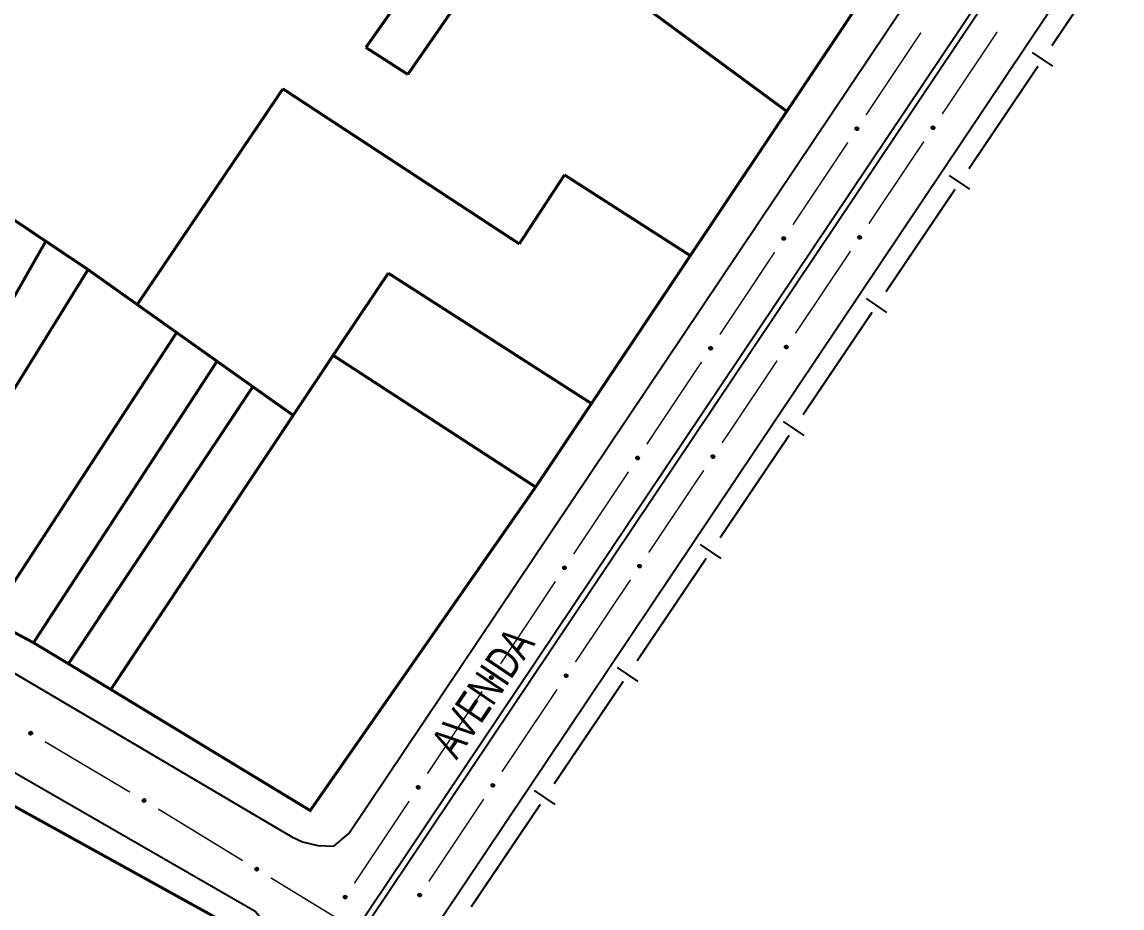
# Model space of a CAD drawing. Extents: x 202481 to 204056, y 4838981 to 4840330.
# Drawn here: x 203758.6 to 203892, y 4839947.7 to 4840055.2 of the extents above; entities that cross this region are included whole.
import ezdxf

# ---------------------------------------------------------------- set-up
doc = ezdxf.new("R2010")
doc.units = 0
doc.header["$LTSCALE"] = 1.5
doc.header["$MEASUREMENT"] = 0
for name, color, linetype in [('CD_MALHA_LOTES', 7, 'CONTINUOUS'), ('LM-LIM-SETORES-BAIRROS', 250, 'CONTINUOUS'), ('RU-QUADRA', 210, 'CONTINUOUS'), ('SV-EIXO-RUA-PAV', 20, 'CONTINUOUS'), ('SV-RUA-PAVIM', 7, 'CONTINUOUS'), ('SV-SEP-FISICO-VIA', 7, 'CONTINUOUS'), ('SV-TXT-RUA-PAV', 7, 'CONTINUOUS')]:
    doc.layers.add(name, color=color, linetype=linetype)
doc.styles.add('ARIAL', font='ARIAL.SHX')

msp = doc.modelspace()

# ---------------------------------------------------------------- linework, layer by layer
at = {"layer": 'CD_MALHA_LOTES', "linetype": 'Continuous', "const_width": 0.35, "flags": 128}
for points in [[(203833.55, 4840089.49), (203805.38, 4840048.86)], [(203851.34, 4840044.38), (203824.89, 4840063.85)], [(203800.29, 4840052.13), (203803.59, 4840056.8)], [(203859.54, 4840056.65), (203851.34, 4840044.38)], [(203805.38, 4840048.86), (203800.29, 4840052.13)], [(203772.56, 4840020.94), (203790.23, 4840047.11)], [(203790.23, 4840047.11), (203818.9, 4840028.3)], [(203851.34, 4840044.38), (203839.64, 4840026.87)], [(203818.9, 4840028.3), (203824.38, 4840036.67)], [(203824.38, 4840036.67), (203839.64, 4840026.87)], [(203756.48, 4840031.97), (203761.47, 4840028.62)], [(203740.18, 4839991.18), (203761.47, 4840028.62)], [(203761.47, 4840028.62), (203766.6, 4840025.18)], [(203839.64, 4840026.87), (203827.65, 4840008.93)], [(203744.14, 4839988.88), (203766.6, 4840025.18)], [(203766.6, 4840025.18), (203772.56, 4840020.94)], [(203796.32, 4840014.78), (203803.01, 4840024.75)], [(203803.01, 4840024.75), (203827.65, 4840008.93)], [(203777.34, 4840017.54), (203772.56, 4840020.94)], [(203754.68, 4839982.77), (203777.34, 4840017.54)], [(203782.24, 4840014.06), (203777.34, 4840017.54)], [(203759.98, 4839979.91), (203782.24, 4840014.06)], [(203786.58, 4840010.97), (203782.24, 4840014.06)], [(203796.32, 4840014.78), (203791.48, 4840007.5)], [(203820.88, 4839998.8), (203796.32, 4840014.78)], [(203764.22, 4839977.36), (203786.58, 4840010.97)], [(203791.48, 4840007.5), (203786.58, 4840010.97)], [(203827.65, 4840008.93), (203820.88, 4839998.8)], [(203769.36, 4839974.24), (203791.48, 4840007.5)], [(203820.88, 4839998.8), (203793.54, 4839959.55), (203769.36, 4839974.24)], [(203759.98, 4839979.91), (203754.68, 4839982.77)], [(203764.22, 4839977.36), (203759.98, 4839979.91)], [(203769.36, 4839974.24), (203764.22, 4839977.36)], [(203734.73, 4839972.75), (203782.74, 4839946.21)]]:
    msp.add_lwpolyline(points, dxfattribs=at)
at = {"layer": 'LM-LIM-SETORES-BAIRROS', "const_width": 0.25}
for points in [[(203883.489223, 4840052.341094), (203891.873238, 4840064.779273)], [(203873.428405, 4840037.41528), (203881.81242, 4840049.853459)], [(203863.367586, 4840022.489466), (203871.751601, 4840034.927645)], [(203853.306768, 4840007.563652), (203861.690783, 4840020.00183)], [(203843.245949, 4839992.637837), (203851.629964, 4840005.076016)], [(203833.18513, 4839977.712023), (203841.569146, 4839990.150202)], [(203823.124312, 4839962.786209), (203831.508327, 4839975.224388)], [(203813.063493, 4839947.860395), (203821.447509, 4839960.298573)]]:
    msp.add_lwpolyline(points, dxfattribs=at)
at = {"layer": 'LM-LIM-SETORES-BAIRROS'}
for points in [[(203883.615172, 4840049.844269), (203881.127536, 4840051.521072)], [(203873.554354, 4840034.918455), (203871.066718, 4840036.595258)], [(203863.493535, 4840019.992641), (203861.005899, 4840021.669444)], [(203853.432717, 4840005.066826), (203850.945081, 4840006.743629)], [(203843.371898, 4839990.141012), (203840.884262, 4839991.817815)], [(203833.31108, 4839975.215198), (203830.823444, 4839976.892001)], [(203823.250261, 4839960.289384), (203820.762625, 4839961.966187)]]:
    msp.add_lwpolyline(points, dxfattribs=at)
at = {"layer": 'RU-QUADRA', "linetype": 'Continuous', "const_width": 0.18, "flags": 128}
msp.add_lwpolyline([(203859.54, 4840056.65), (203851.34, 4840044.38), (203839.64, 4840026.87), (203827.65, 4840008.93), (203820.88, 4839998.8), (203793.54, 4839959.55), (203769.36, 4839974.24), (203764.22, 4839977.36), (203759.98, 4839979.91), (203754.68, 4839982.77), (203744.14, 4839988.88), (203740.18, 4839991.18), (203735.02, 4839994.19), (203730.37, 4839996.89), (203726.19, 4839999.32), (203717.01, 4840004.67), (203713.83, 4840006.52), (203711.26, 4840008.01), (203705.78, 4840011.2), (203699.72, 4840014.73), (203693.34, 4840018.44), (203669.79, 4840031.84)], dxfattribs=at)
msp.add_lwpolyline([(203761.33, 4839910.06), (203758.1, 4839907.13), (203736.51, 4839906.46), (203724.39, 4839906.08), (203713.6, 4839905.75), (203706.27, 4839905.52), (203677.1, 4839904.62), (203670.74, 4839904.42), (203669.57, 4839945.76), (203669.24, 4839957.76), (203668.9, 4839969.75), (203668.55, 4839981.75), (203668.11, 4839997.74), (203667.74, 4840010.75), (203674.22, 4840007.05), (203684.64, 4840001.1), (203702.32, 4839991.01), (203710.35, 4839986.43), (203722.29, 4839979.62), (203734.73, 4839972.75), (203782.74, 4839946.21), (203783.31, 4839943.69)], close=True, dxfattribs=at)
at = {"layer": 'SV-EIXO-RUA-PAV', "const_width": 0.18}
for points in [[(203860.958483, 4840043.93998), (203867.608616, 4840053.928761)], [(203870.193642, 4840044.049737), (203876.867305, 4840054.022811)], [(203852.09164, 4840030.621606), (203858.741772, 4840040.610387)], [(203861.295424, 4840030.752304), (203867.969087, 4840040.725379)], [(203843.224796, 4840017.303232), (203849.874929, 4840027.292013)], [(203852.397206, 4840017.454872), (203859.07087, 4840027.427946)], [(203834.357953, 4840003.984858), (203841.008085, 4840013.973639)], [(203843.498988, 4840004.157439), (203850.172652, 4840014.130513)], [(203825.491109, 4839990.666484), (203832.141242, 4840000.655265)], [(203834.60077, 4839990.860006), (203841.274434, 4840000.833081)], [(203816.624265, 4839977.34811), (203823.274398, 4839987.336891)], [(203825.702552, 4839977.562573), (203832.376216, 4839987.535648)], [(203807.757422, 4839964.029736), (203814.407555, 4839974.018517)], [(203816.804334, 4839964.265141), (203823.477998, 4839974.238215)], [(203771.675359, 4839961.78374), (203761.356702, 4839967.909532)], [(203798.890578, 4839950.711363), (203805.540711, 4839960.700143)], [(203807.927024, 4839950.953745), (203814.582715, 4839960.938822)], [(203785.349434, 4839953.476379), (203775.111509, 4839959.736162)], [(203799, 4839945.13), (203788.762075, 4839951.389784)]]:
    msp.add_lwpolyline(points, dxfattribs=at)
at = {"layer": 'SV-EIXO-RUA-PAV'}
for points in [[(203859.678872, 4840042.216588), (203859.668572, 4840042.2644), (203859.669496, 4840042.307598), (203859.680637, 4840042.343405), (203859.698733, 4840042.37248), (203859.720595, 4840042.40014), (203859.74879, 4840042.423164), (203859.785744, 4840042.441786), (203859.833633, 4840042.452455), (203859.877823, 4840042.4486), (203859.913512, 4840042.439556), (203859.944916, 4840042.422433), (203859.971431, 4840042.400744), (203859.994378, 4840042.370666), (203860.012884, 4840042.333033), (203860.022447, 4840042.284619), (203860.021251, 4840042.242275), (203860.009565, 4840042.207924), (203859.992151, 4840042.176461), (203859.969492, 4840042.14849), (203859.941685, 4840042.126049), (203859.903761, 4840042.107484), (203859.855851, 4840042.098679), (203859.813605, 4840042.09939), (203859.779098, 4840042.11059), (203859.748509, 4840042.128432), (203859.7205, 4840042.150023), (203859.696176, 4840042.177401), (203859.678872, 4840042.216588)], [(203868.909972, 4840042.329366), (203868.899784, 4840042.377202), (203868.90081, 4840042.420398), (203868.912035, 4840042.456179), (203868.930199, 4840042.485211), (203868.952127, 4840042.512819), (203868.980376, 4840042.535777), (203869.017374, 4840042.554312), (203869.065288, 4840042.564868), (203869.109468, 4840042.560909), (203869.145136, 4840042.55178), (203869.1765, 4840042.534583), (203869.202963, 4840042.512832), (203869.22584, 4840042.4827), (203869.244257, 4840042.445023), (203869.253706, 4840042.396587), (203869.252409, 4840042.354246), (203869.240643, 4840042.319922), (203869.223155, 4840042.288501), (203869.20043, 4840042.260583), (203869.17257, 4840042.238208), (203869.134602, 4840042.219732), (203869.086672, 4840042.21104), (203869.044428, 4840042.211851), (203869.009948, 4840042.223132), (203868.979401, 4840042.241046), (203868.951442, 4840042.262703), (203868.927183, 4840042.290139), (203868.909972, 4840042.329366)], [(203850.812029, 4840028.898214), (203850.801729, 4840028.946026), (203850.802653, 4840028.989224), (203850.813794, 4840029.025031), (203850.831889, 4840029.054106), (203850.853752, 4840029.081766), (203850.881947, 4840029.10479), (203850.9189, 4840029.123412), (203850.966789, 4840029.134081), (203851.010979, 4840029.130226), (203851.046669, 4840029.121182), (203851.078073, 4840029.104059), (203851.104587, 4840029.08237), (203851.127534, 4840029.052292), (203851.146041, 4840029.014659), (203851.155604, 4840028.966245), (203851.154407, 4840028.923901), (203851.142722, 4840028.88955), (203851.125307, 4840028.858087), (203851.102649, 4840028.830116), (203851.074842, 4840028.807675), (203851.036917, 4840028.78911), (203850.989008, 4840028.780305), (203850.946761, 4840028.781016), (203850.912255, 4840028.792216), (203850.881666, 4840028.810058), (203850.853657, 4840028.831649), (203850.829332, 4840028.859027), (203850.812029, 4840028.898214)], [(203860.011754, 4840029.031934), (203860.001566, 4840029.079769), (203860.002592, 4840029.122965), (203860.013817, 4840029.158746), (203860.031981, 4840029.187778), (203860.053909, 4840029.215386), (203860.082158, 4840029.238344), (203860.119156, 4840029.256879), (203860.16707, 4840029.267435), (203860.21125, 4840029.263476), (203860.246918, 4840029.254348), (203860.278282, 4840029.23715), (203860.304745, 4840029.215399), (203860.327622, 4840029.185267), (203860.346039, 4840029.14759), (203860.355488, 4840029.099154), (203860.354191, 4840029.056813), (203860.342425, 4840029.022489), (203860.324937, 4840028.991068), (203860.302212, 4840028.96315), (203860.274352, 4840028.940775), (203860.236384, 4840028.9223), (203860.188454, 4840028.913607), (203860.14621, 4840028.914418), (203860.11173, 4840028.925699), (203860.081183, 4840028.943613), (203860.053224, 4840028.96527), (203860.028965, 4840028.992706), (203860.011754, 4840029.031934)], [(203841.945185, 4840015.57984), (203841.934885, 4840015.627652), (203841.935809, 4840015.67085), (203841.94695, 4840015.706657), (203841.965046, 4840015.735732), (203841.986908, 4840015.763392), (203842.015103, 4840015.786416), (203842.052057, 4840015.805038), (203842.099946, 4840015.815707), (203842.144135, 4840015.811852), (203842.179825, 4840015.802808), (203842.211229, 4840015.785685), (203842.237743, 4840015.763996), (203842.260691, 4840015.733918), (203842.279197, 4840015.696285), (203842.28876, 4840015.647871), (203842.287563, 4840015.605527), (203842.275878, 4840015.571176), (203842.258464, 4840015.539713), (203842.235805, 4840015.511742), (203842.207998, 4840015.489301), (203842.170074, 4840015.470736), (203842.122164, 4840015.461931), (203842.079918, 4840015.462642), (203842.045411, 4840015.473842), (203842.014822, 4840015.491684), (203841.986813, 4840015.513275), (203841.962489, 4840015.540653), (203841.945185, 4840015.57984)], [(203851.113536, 4840015.734501), (203851.103348, 4840015.782337), (203851.104374, 4840015.825532), (203851.115599, 4840015.861313), (203851.133763, 4840015.890345), (203851.155691, 4840015.917954), (203851.18394, 4840015.940911), (203851.220938, 4840015.959446), (203851.268852, 4840015.970003), (203851.313032, 4840015.966043), (203851.3487, 4840015.956915), (203851.380064, 4840015.939718), (203851.406527, 4840015.917966), (203851.429404, 4840015.887834), (203851.447821, 4840015.850158), (203851.45727, 4840015.801721), (203851.455974, 4840015.759381), (203851.444207, 4840015.725057), (203851.426719, 4840015.693635), (203851.403994, 4840015.665718), (203851.376134, 4840015.643342), (203851.338166, 4840015.624867), (203851.290236, 4840015.616174), (203851.247992, 4840015.616985), (203851.213512, 4840015.628267), (203851.182965, 4840015.646181), (203851.155006, 4840015.667837), (203851.130747, 4840015.695273), (203851.113536, 4840015.734501)], [(203833.078342, 4840002.261466), (203833.068041, 4840002.309278), (203833.068966, 4840002.352476), (203833.080107, 4840002.388283), (203833.098202, 4840002.417358), (203833.120065, 4840002.445018), (203833.14826, 4840002.468042), (203833.185213, 4840002.486664), (203833.233102, 4840002.497333), (203833.277292, 4840002.493478), (203833.312981, 4840002.484434), (203833.344385, 4840002.467311), (203833.3709, 4840002.445622), (203833.393847, 4840002.415544), (203833.412354, 4840002.377911), (203833.421916, 4840002.329497), (203833.42072, 4840002.287153), (203833.409035, 4840002.252802), (203833.39162, 4840002.221339), (203833.368961, 4840002.193368), (203833.341155, 4840002.170927), (203833.30323, 4840002.152362), (203833.255321, 4840002.143557), (203833.213074, 4840002.144268), (203833.178568, 4840002.155468), (203833.147979, 4840002.17331), (203833.119969, 4840002.194901), (203833.095645, 4840002.222279), (203833.078342, 4840002.261466)], [(203842.215318, 4840002.437068), (203842.20513, 4840002.484904), (203842.206156, 4840002.5281), (203842.217381, 4840002.563881), (203842.235545, 4840002.592913), (203842.257473, 4840002.620521), (203842.285722, 4840002.643478), (203842.32272, 4840002.662014), (203842.370634, 4840002.67257), (203842.414814, 4840002.668611), (203842.450482, 4840002.659482), (203842.481846, 4840002.642285), (203842.508309, 4840002.620534), (203842.531186, 4840002.590402), (203842.549603, 4840002.552725), (203842.559052, 4840002.504289), (203842.557756, 4840002.461948), (203842.545989, 4840002.427624), (203842.528501, 4840002.396203), (203842.505776, 4840002.368285), (203842.477916, 4840002.345909), (203842.439948, 4840002.327434), (203842.392018, 4840002.318742), (203842.349774, 4840002.319553), (203842.315294, 4840002.330834), (203842.284747, 4840002.348748), (203842.256788, 4840002.370405), (203842.232529, 4840002.397841), (203842.215318, 4840002.437068)], [(203824.211498, 4839988.943092), (203824.201198, 4839988.990904), (203824.202122, 4839989.034102), (203824.213263, 4839989.069909), (203824.231358, 4839989.098984), (203824.253221, 4839989.126644), (203824.281416, 4839989.149668), (203824.31837, 4839989.16829), (203824.366258, 4839989.178959), (203824.410448, 4839989.175104), (203824.446138, 4839989.16606), (203824.477542, 4839989.148937), (203824.504056, 4839989.127248), (203824.527004, 4839989.09717), (203824.54551, 4839989.059537), (203824.555073, 4839989.011123), (203824.553876, 4839988.968779), (203824.542191, 4839988.934428), (203824.524777, 4839988.902965), (203824.502118, 4839988.874994), (203824.474311, 4839988.852553), (203824.436387, 4839988.833988), (203824.388477, 4839988.825183), (203824.346231, 4839988.825894), (203824.311724, 4839988.837094), (203824.281135, 4839988.854936), (203824.253126, 4839988.876527), (203824.228802, 4839988.903905), (203824.211498, 4839988.943092)], [(203833.3171, 4839989.139636), (203833.306912, 4839989.187471), (203833.307938, 4839989.230667), (203833.319163, 4839989.266448), (203833.337327, 4839989.29548), (203833.359255, 4839989.323088), (203833.387504, 4839989.346046), (203833.424502, 4839989.364581), (203833.472416, 4839989.375137), (203833.516596, 4839989.371178), (203833.552264, 4839989.36205), (203833.583628, 4839989.344852), (203833.610091, 4839989.323101), (203833.632968, 4839989.292969), (203833.651385, 4839989.255292), (203833.660834, 4839989.206856), (203833.659538, 4839989.164515), (203833.647771, 4839989.130191), (203833.630283, 4839989.09877), (203833.607558, 4839989.070852), (203833.579698, 4839989.048477), (203833.54173, 4839989.030002), (203833.4938, 4839989.021309), (203833.451556, 4839989.02212), (203833.417076, 4839989.033401), (203833.386529, 4839989.051315), (203833.35857, 4839989.072972), (203833.334311, 4839989.100408), (203833.3171, 4839989.139636)], [(203815.344655, 4839975.624718), (203815.334354, 4839975.67253), (203815.335279, 4839975.715728), (203815.346419, 4839975.751535), (203815.364515, 4839975.78061), (203815.386378, 4839975.80827), (203815.414573, 4839975.831294), (203815.451526, 4839975.849916), (203815.499415, 4839975.860585), (203815.543605, 4839975.85673), (203815.579294, 4839975.847686), (203815.610698, 4839975.830563), (203815.637213, 4839975.808874), (203815.66016, 4839975.778796), (203815.678666, 4839975.741163), (203815.688229, 4839975.692749), (203815.687033, 4839975.650405), (203815.675347, 4839975.616054), (203815.657933, 4839975.584591), (203815.635274, 4839975.55662), (203815.607467, 4839975.534179), (203815.569543, 4839975.515614), (203815.521634, 4839975.506809), (203815.479387, 4839975.50752), (203815.444881, 4839975.51872), (203815.414292, 4839975.536562), (203815.386282, 4839975.558153), (203815.361958, 4839975.585531), (203815.344655, 4839975.624718)], [(203824.418882, 4839975.842203), (203824.408694, 4839975.890039), (203824.40972, 4839975.933234), (203824.420946, 4839975.969015), (203824.439109, 4839975.998047), (203824.461037, 4839976.025656), (203824.489286, 4839976.048613), (203824.526284, 4839976.067148), (203824.574198, 4839976.077704), (203824.618378, 4839976.073745), (203824.654046, 4839976.064617), (203824.68541, 4839976.04742), (203824.711873, 4839976.025668), (203824.73475, 4839975.995536), (203824.753167, 4839975.95786), (203824.762616, 4839975.909423), (203824.76132, 4839975.867082), (203824.749553, 4839975.832759), (203824.732065, 4839975.801337), (203824.70934, 4839975.77342), (203824.68148, 4839975.751044), (203824.643512, 4839975.732569), (203824.595582, 4839975.723876), (203824.553338, 4839975.724687), (203824.518858, 4839975.735968), (203824.488311, 4839975.753883), (203824.460352, 4839975.775539), (203824.436093, 4839975.802975), (203824.418882, 4839975.842203)], [(203759.704281, 4839968.762494), (203759.657065, 4839968.74974), (203759.613877, 4839968.748434), (203759.577543, 4839968.757712), (203759.547573, 4839968.774283), (203759.518821, 4839968.794689), (203759.494373, 4839968.821658), (203759.473868, 4839968.857602), (203759.460742, 4839968.904876), (203759.462312, 4839968.949206), (203759.469502, 4839968.985315), (203759.484982, 4839969.017561), (203759.505273, 4839969.045159), (203759.534127, 4839969.069628), (203759.570755, 4839969.090052), (203759.618611, 4839969.1021), (203759.66096, 4839969.103091), (203759.695869, 4839969.093194), (203759.728188, 4839969.077426), (203759.757291, 4839969.056241), (203759.781138, 4839969.029629), (203759.801635, 4839968.992714), (203759.812901, 4839968.945322), (203759.814371, 4839968.903095), (203759.804966, 4839968.868057), (203759.788727, 4839968.836588), (203759.76861, 4839968.807502), (203759.742523, 4839968.781797), (203759.704281, 4839968.762494)], [(203806.477811, 4839962.306344), (203806.467511, 4839962.354156), (203806.468435, 4839962.397354), (203806.479576, 4839962.433161), (203806.497671, 4839962.462236), (203806.519534, 4839962.489896), (203806.547729, 4839962.51292), (203806.584683, 4839962.531542), (203806.632571, 4839962.542211), (203806.676761, 4839962.538356), (203806.712451, 4839962.529312), (203806.743855, 4839962.512189), (203806.770369, 4839962.4905), (203806.793317, 4839962.460422), (203806.811823, 4839962.422789), (203806.821386, 4839962.374375), (203806.820189, 4839962.332031), (203806.808504, 4839962.29768), (203806.791089, 4839962.266217), (203806.768431, 4839962.238246), (203806.740624, 4839962.215805), (203806.7027, 4839962.19724), (203806.65479, 4839962.188435), (203806.612544, 4839962.189146), (203806.578037, 4839962.200346), (203806.547448, 4839962.218188), (203806.519439, 4839962.239779), (203806.495115, 4839962.267157), (203806.477811, 4839962.306344)], [(203815.520664, 4839962.54477), (203815.510476, 4839962.592606), (203815.511502, 4839962.635801), (203815.522728, 4839962.671582), (203815.540892, 4839962.700615), (203815.562819, 4839962.728223), (203815.591068, 4839962.75118), (203815.628066, 4839962.769715), (203815.67598, 4839962.780272), (203815.72016, 4839962.776312), (203815.755828, 4839962.767184), (203815.787192, 4839962.749987), (203815.813655, 4839962.728236), (203815.836532, 4839962.698103), (203815.854949, 4839962.660427), (203815.864398, 4839962.611991), (203815.863102, 4839962.56965), (203815.851335, 4839962.535326), (203815.833847, 4839962.503905), (203815.811122, 4839962.475987), (203815.783262, 4839962.453611), (203815.745294, 4839962.435136), (203815.697364, 4839962.426444), (203815.65512, 4839962.427254), (203815.62064, 4839962.438536), (203815.590093, 4839962.45645), (203815.562134, 4839962.478107), (203815.537875, 4839962.505543), (203815.520664, 4839962.54477)], [(203773.46249, 4839960.594772), (203773.415274, 4839960.582018), (203773.372086, 4839960.580712), (203773.335751, 4839960.58999), (203773.305781, 4839960.606561), (203773.27703, 4839960.626967), (203773.252582, 4839960.653936), (203773.232077, 4839960.689879), (203773.218951, 4839960.737154), (203773.22052, 4839960.781484), (203773.227711, 4839960.817592), (203773.243191, 4839960.849838), (203773.263482, 4839960.877437), (203773.292336, 4839960.901906), (203773.328964, 4839960.922329), (203773.37682, 4839960.934378), (203773.419169, 4839960.935368), (203773.454078, 4839960.925471), (203773.486397, 4839960.909703), (203773.5155, 4839960.888519), (203773.539346, 4839960.861907), (203773.559843, 4839960.824991), (203773.57111, 4839960.7776), (203773.572579, 4839960.735373), (203773.563175, 4839960.700334), (203773.546935, 4839960.668865), (203773.526819, 4839960.639779), (203773.500732, 4839960.614075), (203773.46249, 4839960.594772)], [(203787.120914, 4839952.264214), (203787.073535, 4839952.252077), (203787.030334, 4839952.251334), (203786.994123, 4839952.261085), (203786.964372, 4839952.278045), (203786.935889, 4839952.298824), (203786.911794, 4839952.32611), (203786.89176, 4839952.362317), (203786.879251, 4839952.409759), (203786.881398, 4839952.454064), (203786.889059, 4839952.490076), (203786.904958, 4839952.522118), (203786.925607, 4839952.549449), (203786.954778, 4839952.57354), (203786.991669, 4839952.593484), (203787.039677, 4839952.604908), (203787.082036, 4839952.605346), (203787.116813, 4839952.594995), (203787.148924, 4839952.578807), (203787.177748, 4839952.557245), (203787.201246, 4839952.530325), (203787.22126, 4839952.493145), (203787.231907, 4839952.445611), (203787.232826, 4839952.403368), (203787.222966, 4839952.368455), (203787.206317, 4839952.337201), (203787.185823, 4839952.308379), (203787.159404, 4839952.283017), (203787.120914, 4839952.264214)], [(203797.610968, 4839948.987971), (203797.600667, 4839949.035782), (203797.601591, 4839949.07898), (203797.612732, 4839949.114787), (203797.630828, 4839949.143862), (203797.652691, 4839949.171522), (203797.680885, 4839949.194546), (203797.717839, 4839949.213168), (203797.765728, 4839949.223837), (203797.809918, 4839949.219982), (203797.845607, 4839949.210938), (203797.877011, 4839949.193815), (203797.903526, 4839949.172126), (203797.926473, 4839949.142048), (203797.944979, 4839949.104415), (203797.954542, 4839949.056001), (203797.953346, 4839949.013657), (203797.94166, 4839948.979306), (203797.924246, 4839948.947843), (203797.901587, 4839948.919872), (203797.87378, 4839948.897431), (203797.835856, 4839948.878866), (203797.787947, 4839948.870061), (203797.7457, 4839948.870772), (203797.711194, 4839948.881972), (203797.680604, 4839948.899814), (203797.652595, 4839948.921405), (203797.628271, 4839948.948783), (203797.610968, 4839948.987971)], [(203806.646454, 4839949.231065), (203806.63618, 4839949.278882), (203806.637128, 4839949.32208), (203806.648289, 4839949.357881), (203806.666401, 4839949.386946), (203806.688279, 4839949.414594), (203806.716486, 4839949.437602), (203806.75345, 4839949.456203), (203806.801345, 4839949.466846), (203806.845533, 4839949.462966), (203806.881217, 4839949.453902), (203806.912612, 4839949.436761), (203806.939114, 4839949.415058), (203806.962045, 4839949.384967), (203806.98053, 4839949.347324), (203806.990066, 4839949.298905), (203806.988846, 4839949.256561), (203806.977141, 4839949.222216), (203806.959709, 4839949.190764), (203806.937035, 4839949.162805), (203806.909216, 4839949.140379), (203806.871281, 4839949.121836), (203806.823367, 4839949.113057), (203806.781121, 4839949.113792), (203806.746621, 4839949.125011), (203806.716041, 4839949.14287), (203806.688044, 4839949.164476), (203806.663735, 4839949.191869), (203806.646454, 4839949.231065)]]:
    msp.add_lwpolyline(points, close=True, dxfattribs=at)
for points in [[(203859.668572, 4840042.2644), (203859.74879, 4840042.423164)], [(203859.668993, 4840042.289027), (203859.730608, 4840042.403736)], [(203859.669496, 4840042.307598), (203859.720595, 4840042.40014)], [(203859.67432, 4840042.24286), (203859.763519, 4840042.426086)], [(203859.678872, 4840042.216588), (203859.785744, 4840042.441786)], [(203859.689487, 4840042.196698), (203859.809301, 4840042.443145)], [(203859.696176, 4840042.177401), (203859.833633, 4840042.452455)], [(203859.711077, 4840042.167571), (203859.85282, 4840042.446956)], [(203859.7205, 4840042.150023), (203859.877823, 4840042.4486)], [(203859.735692, 4840042.142987), (203859.891426, 4840042.440925)], [(203859.748509, 4840042.128432), (203859.913512, 4840042.439556)], [(203859.765603, 4840042.121434), (203859.930415, 4840042.428083)], [(203859.779098, 4840042.11059), (203859.944916, 4840042.422433)], [(203859.798915, 4840042.107452), (203859.956918, 4840042.408798)], [(203859.813605, 4840042.09939), (203859.971431, 4840042.400744)], [(203859.836765, 4840042.100286), (203859.981156, 4840042.381187)], [(203859.855851, 4840042.098679), (203859.994378, 4840042.370666)], [(203859.880661, 4840042.107125), (203860.00237, 4840042.349032)], [(203859.903761, 4840042.107484), (203860.012884, 4840042.333033)], [(203859.923794, 4840042.122669), (203860.013753, 4840042.302111)], [(203859.941685, 4840042.126049), (203860.022447, 4840042.284619)], [(203859.957465, 4840042.141234), (203860.018701, 4840042.257835)], [(203859.969492, 4840042.14849), (203860.021251, 4840042.242275)], [(203868.899784, 4840042.377202), (203868.980376, 4840042.535777)], [(203868.900263, 4840042.401828), (203868.962148, 4840042.516392)], [(203868.90081, 4840042.420398), (203868.952127, 4840042.512819)], [(203868.905481, 4840042.355648), (203868.995112, 4840042.538664)], [(203868.909972, 4840042.329366), (203869.017374, 4840042.554312)], [(203868.920539, 4840042.309451), (203869.040934, 4840042.555615)], [(203868.927183, 4840042.290139), (203869.065288, 4840042.564868)], [(203868.942061, 4840042.280273), (203869.084462, 4840042.559324)], [(203868.951442, 4840042.262703), (203869.109468, 4840042.560909)], [(203868.966617, 4840042.255632), (203869.123054, 4840042.553202)], [(203868.979401, 4840042.241046), (203869.145136, 4840042.55178)], [(203868.996477, 4840042.234008), (203869.162012, 4840042.540267)], [(203869.009948, 4840042.223132), (203869.1765, 4840042.534583)], [(203869.029757, 4840042.219948), (203869.18847, 4840042.52092)], [(203869.044428, 4840042.211851), (203869.202963, 4840042.512832)], [(203869.067589, 4840042.212692), (203869.212643, 4840042.493252)], [(203869.086672, 4840042.21104), (203869.22584, 4840042.4827)], [(203869.111501, 4840042.219428), (203869.233781, 4840042.461047)], [(203869.134602, 4840042.219732), (203869.244257, 4840042.445023)], [(203869.154672, 4840042.23487), (203869.245053, 4840042.414099)], [(203869.17257, 4840042.238208), (203869.253706, 4840042.396587)], [(203869.188386, 4840042.253356), (203869.249896, 4840042.369812)], [(203869.20043, 4840042.260583), (203869.252409, 4840042.354246)], [(203850.801729, 4840028.946026), (203850.881947, 4840029.10479)], [(203850.802149, 4840028.970653), (203850.863765, 4840029.085362)], [(203850.802653, 4840028.989224), (203850.853752, 4840029.081766)], [(203850.807476, 4840028.924486), (203850.896676, 4840029.107712)], [(203850.812029, 4840028.898214), (203850.9189, 4840029.123412)], [(203850.822643, 4840028.878324), (203850.942458, 4840029.124771)], [(203850.829332, 4840028.859027), (203850.966789, 4840029.134081)], [(203850.844233, 4840028.849197), (203850.985977, 4840029.128582)], [(203850.853657, 4840028.831649), (203851.010979, 4840029.130226)], [(203850.868848, 4840028.824613), (203851.024583, 4840029.122551)], [(203850.881666, 4840028.810058), (203851.046669, 4840029.121182)], [(203850.898759, 4840028.80306), (203851.063571, 4840029.109709)], [(203850.912255, 4840028.792216), (203851.078073, 4840029.104059)], [(203850.932072, 4840028.789079), (203851.090075, 4840029.090424)], [(203850.946761, 4840028.781016), (203851.104587, 4840029.08237)], [(203850.969921, 4840028.781912), (203851.114313, 4840029.062813)], [(203850.989008, 4840028.780305), (203851.127534, 4840029.052292)], [(203851.013817, 4840028.788751), (203851.135526, 4840029.030658)], [(203851.036917, 4840028.78911), (203851.146041, 4840029.014659)], [(203851.056951, 4840028.804295), (203851.146909, 4840028.983737)], [(203851.074842, 4840028.807675), (203851.155604, 4840028.966245)], [(203851.090621, 4840028.82286), (203851.151857, 4840028.939461)], [(203851.102649, 4840028.830116), (203851.154407, 4840028.923901)], [(203860.001566, 4840029.079769), (203860.082158, 4840029.238344)], [(203860.002045, 4840029.104396), (203860.06393, 4840029.218959)], [(203860.002592, 4840029.122965), (203860.053909, 4840029.215386)], [(203860.007263, 4840029.058216), (203860.096894, 4840029.241231)], [(203860.011754, 4840029.031934), (203860.119156, 4840029.256879)], [(203860.022321, 4840029.012019), (203860.142716, 4840029.258182)], [(203860.028965, 4840028.992706), (203860.16707, 4840029.267435)], [(203860.043843, 4840028.982841), (203860.186244, 4840029.261891)], [(203860.053224, 4840028.96527), (203860.21125, 4840029.263476)], [(203860.068399, 4840028.958199), (203860.224836, 4840029.255769)], [(203860.081183, 4840028.943613), (203860.246918, 4840029.254348)], [(203860.09826, 4840028.936575), (203860.263794, 4840029.242834)], [(203860.11173, 4840028.925699), (203860.278282, 4840029.23715)], [(203860.131539, 4840028.922515), (203860.290252, 4840029.223488)], [(203860.14621, 4840028.914418), (203860.304745, 4840029.215399)], [(203860.169371, 4840028.915259), (203860.314425, 4840029.195819)], [(203860.188454, 4840028.913607), (203860.327622, 4840029.185267)], [(203860.213283, 4840028.921995), (203860.335563, 4840029.163614)], [(203860.236384, 4840028.9223), (203860.346039, 4840029.14759)], [(203860.256454, 4840028.937437), (203860.346835, 4840029.116667)], [(203860.274352, 4840028.940775), (203860.355488, 4840029.099154)], [(203860.290168, 4840028.955923), (203860.351678, 4840029.072379)], [(203860.302212, 4840028.96315), (203860.354191, 4840029.056813)], [(203841.934885, 4840015.627652), (203842.015103, 4840015.786416)], [(203841.935306, 4840015.652279), (203841.996921, 4840015.766988)], [(203841.935809, 4840015.67085), (203841.986908, 4840015.763392)], [(203841.940633, 4840015.606112), (203842.029832, 4840015.789338)], [(203841.945185, 4840015.57984), (203842.052057, 4840015.805038)], [(203841.9558, 4840015.55995), (203842.075614, 4840015.806397)], [(203841.962489, 4840015.540653), (203842.099946, 4840015.815707)], [(203841.97739, 4840015.530823), (203842.119133, 4840015.810208)], [(203841.986813, 4840015.513275), (203842.144135, 4840015.811852)], [(203842.002005, 4840015.506239), (203842.157739, 4840015.804177)], [(203842.014822, 4840015.491684), (203842.179825, 4840015.802808)], [(203842.031916, 4840015.484686), (203842.196728, 4840015.791335)], [(203842.045411, 4840015.473842), (203842.211229, 4840015.785685)], [(203842.065228, 4840015.470705), (203842.223231, 4840015.77205)], [(203842.079918, 4840015.462642), (203842.237743, 4840015.763996)], [(203842.103078, 4840015.463538), (203842.247469, 4840015.744439)], [(203842.122164, 4840015.461931), (203842.260691, 4840015.733918)], [(203842.146974, 4840015.470377), (203842.268683, 4840015.712284)], [(203842.170074, 4840015.470736), (203842.279197, 4840015.696285)], [(203842.190107, 4840015.485921), (203842.280066, 4840015.665363)], [(203842.207998, 4840015.489301), (203842.28876, 4840015.647871)], [(203842.223778, 4840015.504486), (203842.285013, 4840015.621087)], [(203842.235805, 4840015.511742), (203842.287563, 4840015.605527)], [(203851.103348, 4840015.782337), (203851.18394, 4840015.940911)], [(203851.103827, 4840015.806963), (203851.165713, 4840015.921527)], [(203851.104374, 4840015.825532), (203851.155691, 4840015.917954)], [(203851.109045, 4840015.760783), (203851.198676, 4840015.943798)], [(203851.113536, 4840015.734501), (203851.220938, 4840015.959446)], [(203851.124103, 4840015.714586), (203851.244498, 4840015.960749)], [(203851.130747, 4840015.695273), (203851.268852, 4840015.970003)], [(203851.145625, 4840015.685408), (203851.288026, 4840015.964458)], [(203851.155006, 4840015.667837), (203851.313032, 4840015.966043)], [(203851.170181, 4840015.660766), (203851.326618, 4840015.958336)], [(203851.182965, 4840015.646181), (203851.3487, 4840015.956915)], [(203851.200042, 4840015.639143), (203851.365576, 4840015.945402)], [(203851.213512, 4840015.628267), (203851.380064, 4840015.939718)], [(203851.233321, 4840015.625082), (203851.392034, 4840015.926055)], [(203851.247992, 4840015.616985), (203851.406527, 4840015.917966)], [(203851.271153, 4840015.617826), (203851.416207, 4840015.898386)], [(203851.290236, 4840015.616174), (203851.429404, 4840015.887834)], [(203851.315065, 4840015.624563), (203851.437345, 4840015.866181)], [(203851.338166, 4840015.624867), (203851.447821, 4840015.850158)], [(203851.358236, 4840015.640004), (203851.448617, 4840015.819234)], [(203851.376134, 4840015.643342), (203851.45727, 4840015.801721)], [(203851.39195, 4840015.65849), (203851.45346, 4840015.774947)], [(203851.403994, 4840015.665718), (203851.455974, 4840015.759381)], [(203833.068041, 4840002.309278), (203833.14826, 4840002.468042)], [(203833.068462, 4840002.333905), (203833.130077, 4840002.448614)], [(203833.068966, 4840002.352476), (203833.120065, 4840002.445018)], [(203833.073789, 4840002.287738), (203833.162989, 4840002.470964)], [(203833.078342, 4840002.261466), (203833.185213, 4840002.486664)], [(203833.088956, 4840002.241576), (203833.20877, 4840002.488023)], [(203833.095645, 4840002.222279), (203833.233102, 4840002.497333)], [(203833.110546, 4840002.212449), (203833.25229, 4840002.491834)], [(203833.119969, 4840002.194901), (203833.277292, 4840002.493478)], [(203833.135161, 4840002.187865), (203833.290896, 4840002.485804)], [(203833.147979, 4840002.17331), (203833.312981, 4840002.484434)], [(203833.165072, 4840002.166312), (203833.329884, 4840002.472961)], [(203833.178568, 4840002.155468), (203833.344385, 4840002.467311)], [(203833.198385, 4840002.152331), (203833.356388, 4840002.453676)], [(203833.213074, 4840002.144268), (203833.3709, 4840002.445622)], [(203833.236234, 4840002.145164), (203833.380626, 4840002.426065)], [(203833.255321, 4840002.143557), (203833.393847, 4840002.415544)], [(203833.28013, 4840002.152003), (203833.401839, 4840002.39391)], [(203833.30323, 4840002.152362), (203833.412354, 4840002.377911)], [(203833.323264, 4840002.167547), (203833.413222, 4840002.346989)], [(203833.341155, 4840002.170927), (203833.421916, 4840002.329497)], [(203833.356934, 4840002.186112), (203833.41817, 4840002.302713)], [(203833.368961, 4840002.193368), (203833.42072, 4840002.287153)], [(203842.20513, 4840002.484904), (203842.285722, 4840002.643478)], [(203842.205609, 4840002.50953), (203842.267495, 4840002.624094)], [(203842.206156, 4840002.5281), (203842.257473, 4840002.620521)], [(203842.210827, 4840002.46335), (203842.300458, 4840002.646365)], [(203842.215318, 4840002.437068), (203842.32272, 4840002.662014)], [(203842.225885, 4840002.417153), (203842.34628, 4840002.663316)], [(203842.232529, 4840002.397841), (203842.370634, 4840002.67257)], [(203842.247407, 4840002.387975), (203842.389808, 4840002.667026)], [(203842.256788, 4840002.370405), (203842.414814, 4840002.668611)], [(203842.271963, 4840002.363333), (203842.4284, 4840002.660904)], [(203842.284747, 4840002.348748), (203842.450482, 4840002.659482)], [(203842.301824, 4840002.34171), (203842.467358, 4840002.647969)], [(203842.315294, 4840002.330834), (203842.481846, 4840002.642285)], [(203842.335103, 4840002.32765), (203842.493816, 4840002.628622)], [(203842.349774, 4840002.319553), (203842.508309, 4840002.620534)], [(203842.372935, 4840002.320394), (203842.517989, 4840002.600954)], [(203842.392018, 4840002.318742), (203842.531186, 4840002.590402)], [(203842.416847, 4840002.32713), (203842.539127, 4840002.568749)], [(203842.439948, 4840002.327434), (203842.549603, 4840002.552725)], [(203842.460018, 4840002.342572), (203842.550399, 4840002.521801)], [(203842.477916, 4840002.345909), (203842.559052, 4840002.504289)], [(203842.493732, 4840002.361058), (203842.555242, 4840002.477514)], [(203842.505776, 4840002.368285), (203842.557756, 4840002.461948)], [(203824.201198, 4839988.990904), (203824.281416, 4839989.149668)], [(203824.201618, 4839989.015531), (203824.263234, 4839989.13024)], [(203824.202122, 4839989.034102), (203824.253221, 4839989.126644)], [(203824.206946, 4839988.969364), (203824.296145, 4839989.15259)], [(203824.211498, 4839988.943092), (203824.31837, 4839989.16829)], [(203824.222113, 4839988.923202), (203824.341927, 4839989.169649)], [(203824.228802, 4839988.903905), (203824.366258, 4839989.178959)], [(203824.243703, 4839988.894075), (203824.385446, 4839989.173461)], [(203824.253126, 4839988.876527), (203824.410448, 4839989.175104)], [(203824.268317, 4839988.869491), (203824.424052, 4839989.16743)], [(203824.281135, 4839988.854936), (203824.446138, 4839989.16606)], [(203824.298229, 4839988.847938), (203824.46304, 4839989.154587)], [(203824.311724, 4839988.837094), (203824.477542, 4839989.148937)], [(203824.331541, 4839988.833957), (203824.489544, 4839989.135302)], [(203824.346231, 4839988.825894), (203824.504056, 4839989.127248)], [(203824.369391, 4839988.82679), (203824.513782, 4839989.107691)], [(203824.388477, 4839988.825183), (203824.527004, 4839989.09717)], [(203824.413287, 4839988.833629), (203824.534996, 4839989.075536)], [(203824.436387, 4839988.833988), (203824.54551, 4839989.059537)], [(203824.45642, 4839988.849173), (203824.546379, 4839989.028615)], [(203824.474311, 4839988.852553), (203824.555073, 4839989.011123)], [(203824.490091, 4839988.867738), (203824.551326, 4839988.984339)], [(203824.502118, 4839988.874994), (203824.553876, 4839988.968779)], [(203833.306912, 4839989.187471), (203833.387504, 4839989.346046)], [(203833.307391, 4839989.212098), (203833.369277, 4839989.326661)], [(203833.307938, 4839989.230667), (203833.359255, 4839989.323088)], [(203833.312609, 4839989.165918), (203833.40224, 4839989.348933)], [(203833.3171, 4839989.139636), (203833.424502, 4839989.364581)], [(203833.327667, 4839989.11972), (203833.448062, 4839989.365884)], [(203833.334311, 4839989.100408), (203833.472416, 4839989.375137)], [(203833.349189, 4839989.090542), (203833.49159, 4839989.369593)], [(203833.35857, 4839989.072972), (203833.516596, 4839989.371178)], [(203833.373745, 4839989.065901), (203833.530182, 4839989.363471)], [(203833.386529, 4839989.051315), (203833.552264, 4839989.36205)], [(203833.403606, 4839989.044277), (203833.56914, 4839989.350536)], [(203833.417076, 4839989.033401), (203833.583628, 4839989.344852)], [(203833.436885, 4839989.030217), (203833.595598, 4839989.33119)], [(203833.451556, 4839989.02212), (203833.610091, 4839989.323101)], [(203833.474717, 4839989.022961), (203833.619771, 4839989.303521)], [(203833.4938, 4839989.021309), (203833.632968, 4839989.292969)], [(203833.518629, 4839989.029697), (203833.640909, 4839989.271316)], [(203833.54173, 4839989.030002), (203833.651385, 4839989.255292)], [(203833.5618, 4839989.045139), (203833.652181, 4839989.224368)], [(203833.579698, 4839989.048477), (203833.660834, 4839989.206856)], [(203833.595514, 4839989.063625), (203833.657024, 4839989.180081)], [(203833.607558, 4839989.070852), (203833.659538, 4839989.164515)], [(203815.334354, 4839975.67253), (203815.414573, 4839975.831294)], [(203815.334775, 4839975.697157), (203815.39639, 4839975.811866)], [(203815.335279, 4839975.715728), (203815.386378, 4839975.80827)], [(203815.340102, 4839975.65099), (203815.429302, 4839975.834216)], [(203815.344655, 4839975.624718), (203815.451526, 4839975.849916)], [(203815.355269, 4839975.604828), (203815.475083, 4839975.851275)], [(203815.361958, 4839975.585531), (203815.499415, 4839975.860585)], [(203815.376859, 4839975.575701), (203815.518603, 4839975.855087)], [(203815.386282, 4839975.558153), (203815.543605, 4839975.85673)], [(203815.401474, 4839975.551117), (203815.557208, 4839975.849056)], [(203815.414292, 4839975.536562), (203815.579294, 4839975.847686)], [(203815.431385, 4839975.529564), (203815.596197, 4839975.836213)], [(203815.444881, 4839975.51872), (203815.610698, 4839975.830563)], [(203815.464697, 4839975.515583), (203815.622701, 4839975.816928)], [(203815.479387, 4839975.50752), (203815.637213, 4839975.808874)], [(203815.502547, 4839975.508416), (203815.646939, 4839975.789317)], [(203815.521634, 4839975.506809), (203815.66016, 4839975.778796)], [(203815.546443, 4839975.515255), (203815.668152, 4839975.757162)], [(203815.569543, 4839975.515614), (203815.678666, 4839975.741163)], [(203815.589577, 4839975.530799), (203815.679535, 4839975.710241)], [(203815.607467, 4839975.534179), (203815.688229, 4839975.692749)], [(203815.623247, 4839975.549364), (203815.684483, 4839975.665965)], [(203815.635274, 4839975.55662), (203815.687033, 4839975.650405)], [(203824.408694, 4839975.890039), (203824.489286, 4839976.048613)], [(203824.409173, 4839975.914665), (203824.471059, 4839976.029228)], [(203824.40972, 4839975.933234), (203824.461037, 4839976.025656)], [(203824.414391, 4839975.868485), (203824.504022, 4839976.0515)], [(203824.418882, 4839975.842203), (203824.526284, 4839976.067148)], [(203824.429449, 4839975.822288), (203824.549844, 4839976.068451)], [(203824.436093, 4839975.802975), (203824.574198, 4839976.077704)], [(203824.450971, 4839975.79311), (203824.593372, 4839976.07216)], [(203824.460352, 4839975.775539), (203824.618378, 4839976.073745)], [(203824.475527, 4839975.768468), (203824.631964, 4839976.066038)], [(203824.488311, 4839975.753883), (203824.654046, 4839976.064617)], [(203824.505388, 4839975.746845), (203824.670922, 4839976.053104)], [(203824.518858, 4839975.735968), (203824.68541, 4839976.04742)], [(203824.538667, 4839975.732784), (203824.69738, 4839976.033757)], [(203824.553338, 4839975.724687), (203824.711873, 4839976.025668)], [(203824.5765, 4839975.725528), (203824.721553, 4839976.006088)], [(203824.595582, 4839975.723876), (203824.73475, 4839975.995536)], [(203824.620411, 4839975.732265), (203824.742691, 4839975.973883)], [(203824.643512, 4839975.732569), (203824.753167, 4839975.95786)], [(203824.663582, 4839975.747706), (203824.753963, 4839975.926936)], [(203824.68148, 4839975.751044), (203824.762616, 4839975.909423)], [(203824.697296, 4839975.766192), (203824.758806, 4839975.882649)], [(203824.70934, 4839975.77342), (203824.76132, 4839975.867082)], [(203759.742523, 4839968.781797), (203759.460742, 4839968.904876)], [(203759.76861, 4839968.807502), (203759.462312, 4839968.949206)], [(203759.751571, 4839968.797185), (203759.465243, 4839968.924322)], [(203759.774852, 4839968.823036), (203759.469274, 4839968.963188)], [(203759.788727, 4839968.836588), (203759.469502, 4839968.985315)], [(203759.723597, 4839968.774121), (203759.471296, 4839968.881057)], [(203759.704281, 4839968.762494), (203759.473868, 4839968.857602)], [(203759.794833, 4839968.85402), (203759.480088, 4839969.002787)], [(203759.804966, 4839968.868057), (203759.484982, 4839969.017561)], [(203759.67828, 4839968.756592), (203759.490695, 4839968.836217)], [(203759.657065, 4839968.74974), (203759.494373, 4839968.821658)], [(203759.807077, 4839968.888009), (203759.497979, 4839969.03025)], [(203759.814371, 4839968.903095), (203759.505273, 4839969.045159)], [(203759.632449, 4839968.748889), (203759.514713, 4839968.804503)], [(203759.613877, 4839968.748434), (203759.518821, 4839968.794689)], [(203759.812281, 4839968.926178), (203759.524303, 4839969.055881)], [(203759.812901, 4839968.945322), (203759.534127, 4839969.069628)], [(203759.803185, 4839968.969663), (203759.55532, 4839969.078726)], [(203759.801635, 4839968.992714), (203759.570755, 4839969.090052)], [(203759.785436, 4839969.011937), (203759.601591, 4839969.092515)], [(203759.781138, 4839969.029629), (203759.618611, 4839969.1021)], [(203759.765158, 4839969.044604), (203759.645552, 4839969.099741)], [(203759.757291, 4839969.056241), (203759.66096, 4839969.103091)], [(203806.467511, 4839962.354156), (203806.547729, 4839962.51292)], [(203806.467931, 4839962.378783), (203806.529547, 4839962.493492)], [(203806.468435, 4839962.397354), (203806.519534, 4839962.489896)], [(203806.473259, 4839962.332616), (203806.562458, 4839962.515842)], [(203806.477811, 4839962.306344), (203806.584683, 4839962.531542)], [(203806.488426, 4839962.286454), (203806.60824, 4839962.532901)], [(203806.495115, 4839962.267157), (203806.632571, 4839962.542211)], [(203806.510016, 4839962.257327), (203806.651759, 4839962.536713)], [(203806.519439, 4839962.239779), (203806.676761, 4839962.538356)], [(203806.53463, 4839962.232743), (203806.690365, 4839962.530682)], [(203806.547448, 4839962.218188), (203806.712451, 4839962.529312)], [(203806.564541, 4839962.21119), (203806.729353, 4839962.517839)], [(203806.578037, 4839962.200346), (203806.743855, 4839962.512189)], [(203806.597854, 4839962.197209), (203806.755857, 4839962.498554)], [(203806.612544, 4839962.189146), (203806.770369, 4839962.4905)], [(203806.635703, 4839962.190042), (203806.780095, 4839962.470943)], [(203806.65479, 4839962.188435), (203806.793317, 4839962.460422)], [(203806.679599, 4839962.196881), (203806.801309, 4839962.438788)], [(203806.7027, 4839962.19724), (203806.811823, 4839962.422789)], [(203806.722733, 4839962.212425), (203806.812692, 4839962.391867)], [(203806.740624, 4839962.215805), (203806.821386, 4839962.374375)], [(203806.756403, 4839962.23099), (203806.817639, 4839962.347591)], [(203806.768431, 4839962.238246), (203806.820189, 4839962.332031)], [(203815.510476, 4839962.592606), (203815.591068, 4839962.75118)], [(203815.510955, 4839962.617232), (203815.572841, 4839962.731796)], [(203815.511502, 4839962.635801), (203815.562819, 4839962.728223)], [(203815.516173, 4839962.571052), (203815.605804, 4839962.754067)], [(203815.520664, 4839962.54477), (203815.628066, 4839962.769715)], [(203815.531231, 4839962.524855), (203815.651626, 4839962.771018)], [(203815.537875, 4839962.505543), (203815.67598, 4839962.780272)], [(203815.552753, 4839962.495677), (203815.695155, 4839962.774728)], [(203815.562134, 4839962.478107), (203815.72016, 4839962.776312)], [(203815.577309, 4839962.471035), (203815.733746, 4839962.768606)], [(203815.590093, 4839962.45645), (203815.755828, 4839962.767184)], [(203815.60717, 4839962.449412), (203815.772704, 4839962.755671)], [(203815.62064, 4839962.438536), (203815.787192, 4839962.749987)], [(203815.640449, 4839962.435352), (203815.799162, 4839962.736324)], [(203815.65512, 4839962.427254), (203815.813655, 4839962.728236)], [(203815.678282, 4839962.428096), (203815.823335, 4839962.708655)], [(203815.697364, 4839962.426444), (203815.836532, 4839962.698103)], [(203815.722193, 4839962.434832), (203815.844473, 4839962.67645)], [(203815.745294, 4839962.435136), (203815.854949, 4839962.660427)], [(203815.765364, 4839962.450274), (203815.855745, 4839962.629503)], [(203815.783262, 4839962.453611), (203815.864398, 4839962.611991)], [(203815.799078, 4839962.468759), (203815.860588, 4839962.585216)], [(203815.811122, 4839962.475987), (203815.863102, 4839962.56965)], [(203773.500732, 4839960.614075), (203773.218951, 4839960.737154)], [(203773.526819, 4839960.639779), (203773.22052, 4839960.781484)], [(203773.50978, 4839960.629463), (203773.223452, 4839960.7566)], [(203773.533061, 4839960.655314), (203773.227483, 4839960.795465)], [(203773.546935, 4839960.668865), (203773.227711, 4839960.817592)], [(203773.481806, 4839960.606399), (203773.229505, 4839960.713335)], [(203773.46249, 4839960.594772), (203773.232077, 4839960.689879)], [(203773.553042, 4839960.686297), (203773.238297, 4839960.835065)], [(203773.563175, 4839960.700334), (203773.243191, 4839960.849838)], [(203773.436489, 4839960.58887), (203773.248904, 4839960.668495)], [(203773.415274, 4839960.582018), (203773.252582, 4839960.653936)], [(203773.565286, 4839960.720287), (203773.256188, 4839960.862528)], [(203773.572579, 4839960.735373), (203773.263482, 4839960.877437)], [(203773.390658, 4839960.581167), (203773.272922, 4839960.636781)], [(203773.372086, 4839960.580712), (203773.27703, 4839960.626967)], [(203773.57049, 4839960.758456), (203773.282512, 4839960.888159)], [(203773.57111, 4839960.7776), (203773.292336, 4839960.901906)], [(203773.561394, 4839960.80194), (203773.313529, 4839960.911003)], [(203773.559843, 4839960.824991), (203773.328964, 4839960.922329)], [(203773.543645, 4839960.844214), (203773.3598, 4839960.924793)], [(203773.539346, 4839960.861907), (203773.37682, 4839960.934378)], [(203773.523367, 4839960.876882), (203773.403761, 4839960.932019)], [(203773.5155, 4839960.888519), (203773.419169, 4839960.935368)], [(203787.159404, 4839952.283017), (203786.879251, 4839952.409759)], [(203787.185823, 4839952.308379), (203786.881398, 4839952.454064)], [(203787.168652, 4839952.298286), (203786.884006, 4839952.429144)], [(203787.192268, 4839952.323831), (203786.888542, 4839952.467954)], [(203787.206317, 4839952.337201), (203786.889059, 4839952.490076)], [(203787.140379, 4839952.275588), (203786.889494, 4839952.385804)], [(203787.120914, 4839952.264214), (203786.89176, 4839952.362317)], [(203787.21265, 4839952.354551), (203786.899871, 4839952.507409)], [(203787.222966, 4839952.368455), (203786.904958, 4839952.522118)], [(203787.094838, 4839952.258651), (203786.908306, 4839952.340715)], [(203787.073535, 4839952.252077), (203786.911794, 4839952.32611)], [(203787.225337, 4839952.388378), (203786.918119, 4839952.534637)], [(203787.232826, 4839952.403368), (203786.925607, 4839952.549449)], [(203787.231038, 4839952.426476), (203786.944775, 4839952.559922)], [(203787.231907, 4839952.445611), (203786.954778, 4839952.57354)], [(203787.222509, 4839952.470076), (203786.976087, 4839952.582361)], [(203787.22126, 4839952.493145), (203786.991669, 4839952.593484)], [(203787.205313, 4839952.512577), (203787.022534, 4839952.595546)], [(203787.201246, 4839952.530325), (203787.039677, 4839952.604908)], [(203787.185463, 4839952.545506), (203787.066586, 4839952.602198)], [(203787.177748, 4839952.557245), (203787.082036, 4839952.605346)], [(203787.04891, 4839952.251547), (203786.931909, 4839952.308691)], [(203787.030334, 4839952.251334), (203786.935889, 4839952.298824)], [(203797.600667, 4839949.035782), (203797.680885, 4839949.194546)], [(203797.601088, 4839949.060409), (203797.662703, 4839949.175118)], [(203797.601591, 4839949.07898), (203797.652691, 4839949.171522)], [(203797.606415, 4839949.014242), (203797.695614, 4839949.197468)], [(203797.610968, 4839948.987971), (203797.717839, 4839949.213168)], [(203797.621582, 4839948.96808), (203797.741396, 4839949.214527)], [(203797.628271, 4839948.948783), (203797.765728, 4839949.223837)], [(203797.643172, 4839948.938953), (203797.784916, 4839949.218339)], [(203797.652595, 4839948.921405), (203797.809918, 4839949.219982)], [(203797.667787, 4839948.914369), (203797.823521, 4839949.212308)], [(203797.680604, 4839948.899814), (203797.845607, 4839949.210938)], [(203797.697698, 4839948.892816), (203797.86251, 4839949.199465)], [(203797.711194, 4839948.881972), (203797.877011, 4839949.193815)], [(203797.73101, 4839948.878835), (203797.889013, 4839949.18018)], [(203797.7457, 4839948.870772), (203797.903526, 4839949.172126)], [(203797.76886, 4839948.871668), (203797.913252, 4839949.152569)], [(203797.787947, 4839948.870061), (203797.926473, 4839949.142048)], [(203797.812756, 4839948.878508), (203797.934465, 4839949.120414)], [(203797.835856, 4839948.878866), (203797.944979, 4839949.104415)], [(203797.855889, 4839948.894051), (203797.945848, 4839949.073493)], [(203797.87378, 4839948.897431), (203797.954542, 4839949.056001)], [(203797.88956, 4839948.912616), (203797.950796, 4839949.029217)], [(203797.901587, 4839948.919872), (203797.953346, 4839949.013657)], [(203806.63618, 4839949.278882), (203806.716486, 4839949.437602)], [(203806.636614, 4839949.30351), (203806.698293, 4839949.418184)], [(203806.637128, 4839949.32208), (203806.688279, 4839949.414594)], [(203806.641916, 4839949.257339), (203806.731217, 4839949.440515)], [(203806.646454, 4839949.231065), (203806.75345, 4839949.456203)], [(203806.657057, 4839949.211169), (203806.777008, 4839949.457549)], [(203806.663735, 4839949.191869), (203806.801345, 4839949.466846)], [(203806.678631, 4839949.18203), (203806.82053, 4839949.461336)], [(203806.688044, 4839949.164476), (203806.845533, 4839949.462966)], [(203806.703232, 4839949.157432), (203806.859132, 4839949.455284)], [(203806.716041, 4839949.14287), (203806.881217, 4839949.453902)], [(203806.733131, 4839949.135863), (203806.898114, 4839949.442419)], [(203806.746621, 4839949.125011), (203806.912612, 4839949.436761)], [(203806.766436, 4839949.121863), (203806.924606, 4839949.42312)], [(203806.781121, 4839949.113792), (203806.939114, 4839949.415058)], [(203806.804281, 4839949.114675), (203806.948829, 4839949.395495)], [(203806.823367, 4839949.113057), (203806.962045, 4839949.384967)], [(203806.848181, 4839949.12149), (203806.970025, 4839949.363328)], [(203806.871281, 4839949.121836), (203806.98053, 4839949.347324)], [(203806.891323, 4839949.137009), (203806.981382, 4839949.316401)], [(203806.909216, 4839949.140379), (203806.990066, 4839949.298905)], [(203806.925004, 4839949.155556), (203806.986305, 4839949.272123)], [(203806.937035, 4839949.162805), (203806.988846, 4839949.256561)]]:
    msp.add_lwpolyline(points, dxfattribs=at)
at = {"layer": 'SV-RUA-PAVIM', "linetype": 'Continuous'}
for points in [[(203636.93, 4840045.74, 6.78), (203748.89, 4839981.31, 8.42), (203754.12, 4839978.29, 9.8), (203791.33, 4839956.37, 10.46), (203792.62, 4839955.76, 10.62), (203794.47, 4839955.29, 10.73), (203796.39, 4839955.22, 10.78), (203798.24, 4839956.75, 10.9), (203870.34, 4840064.36, 11.27), (203871.27, 4840067.77, 11.27), (203871.27, 4840068.3, 11.27), (203870.9, 4840069.37, 11.27), (203870.57, 4840070.34, 11.27), (203869.8, 4840070.94, 11.27), (203824.5, 4840101.44, 11.28), (203755.63, 4840147.46, 11.28)], [(203890.472974, 4840067.393493, 11.15), (203789.4, 4839916.54, 11.15), (203780.34, 4839903.26, 11.15)]]:
    msp.add_polyline3d(points, dxfattribs=at)
msp.add_polyline3d([(203753.44, 4839902.95, 11.5), (203671.96, 4839901.23, 10.77), (203669.81, 4839901.73, 6.73), (203668.89, 4839903.57, 6.81), (203665.02, 4840012.13, 6.93), (203665.15, 4840012.98, 6.93), (203665.82, 4840013.71, 6.93), (203666.54, 4840014.46, 6.93), (203667.3, 4840014.83, 6.93), (203668.72, 4840014.75, 6.93), (203733.35, 4839977.87, 7.83), (203754.01, 4839966.28, 7.83), (203786.87, 4839947.35, 10.27), (203788.42, 4839945.54, 10.82), (203788.54, 4839943.59, 10.88), (203764.66, 4839906.79, 11.35), (203760.27, 4839903.13, 10.56), (203756.87, 4839902.73, 10.57)], close=True, dxfattribs=at)
at = {"layer": 'SV-SEP-FISICO-VIA', "linetype": 'Continuous'}
msp.add_polyline3d([(203883.673831, 4840071.315549, 11.15), (203782.91, 4839920.92, 11.15), (203773.88, 4839907.67, 11.15), (203773.85, 4839907.44, 11.15), (203773.92, 4839907.28, 11.15), (203774.19, 4839907.19, 11.15), (203774.45, 4839907.28, 11.15), (203783.49, 4839920.53, 11.15), (203884.283264, 4840070.964001, 12.57)], dxfattribs=at)

# ---------------------------------------------------------------- texts
at = {"layer": 'SV-TXT-RUA-PAV', "style": 'ARIAL', "width": 0.7}
msp.add_text('AVENIDA', height=4, rotation=56, dxfattribs=at).set_placement((203811.3, 4839965.61))

doc.saveas('drawing.dxf')
